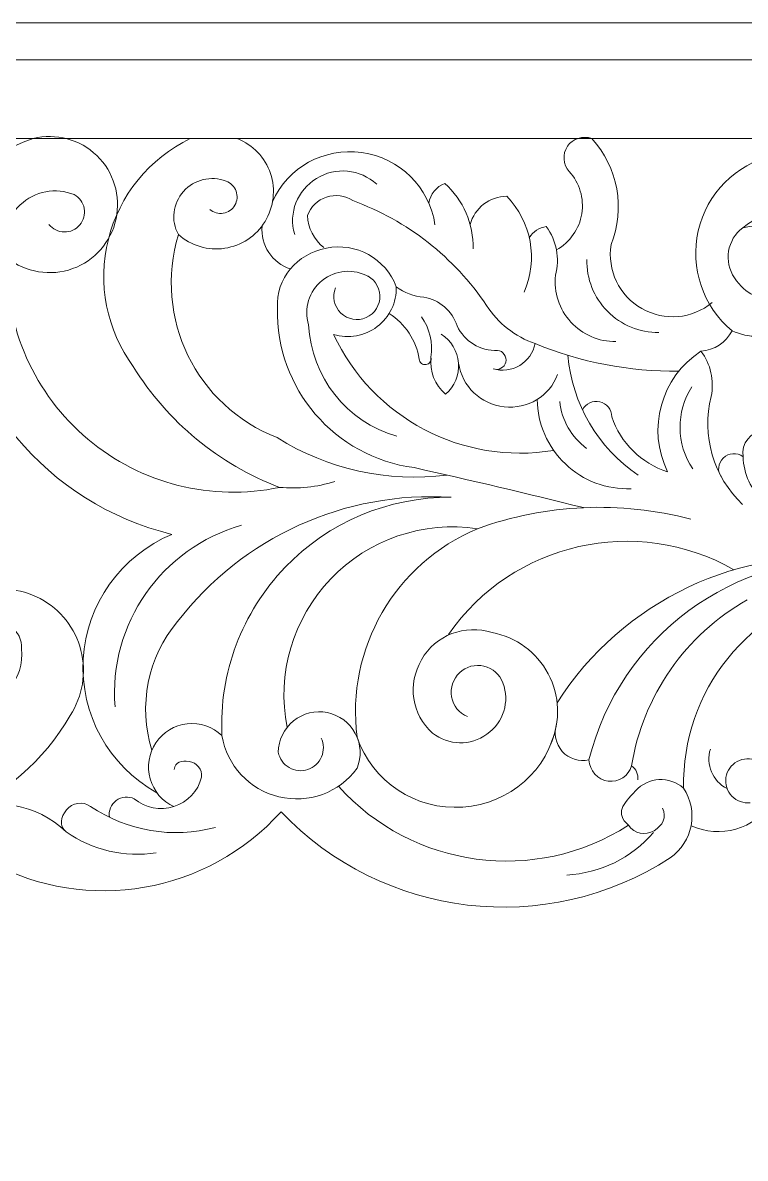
# Model space of a CAD drawing. Header units: millimetres. Extents: x 4868 to 5114, y 1819 to 2091.
# Drawn here: x 4953 to 4991.8, y 2029.7 to 2090.7 of the extents above; entities that cross this region are included whole.
import ezdxf

# ---------------------------------------------------------------- set-up
doc = ezdxf.new("R2010")
doc.units = ezdxf.units.MM
doc.header["$MEASUREMENT"] = 0
doc.layers.add('SITARA ALL', color=18, linetype='Continuous', true_color=0x000000)

msp = doc.modelspace()

# ---------------------------------------------------------------- linework, layer by layer
at = {"layer": 'SITARA ALL', "lineweight": 9}
for points, knots in [([(4869.73, 2090.695), (4869.73, 2090.695), (5113.73, 2090.695), (5113.73, 2090.695), (5113.73, 2090.695), (5113.73, 1968.695), (5113.73, 1968.695), (5113.73, 1968.695), (4869.73, 1968.695), (4869.73, 1968.695), (4869.73, 1968.695), (4869.73, 2090.695), (4869.73, 2090.695)], [0, 0, 0, 0, 0.25, 0.25, 0.25, 0.5, 0.5, 0.5, 0.75, 0.75, 0.75, 1, 1, 1, 1]), ([(5094.771, 2004.786), (5094.771, 2004.786), (5094.771, 1999.964), (5094.771, 1999.964), (5094.771, 1999.964), (5111.73, 1999.964), (5111.73, 1999.964), (5111.73, 1999.964), (5111.73, 2088.695), (5111.73, 2088.695), (5111.73, 2088.695), (4911.73, 2088.695), (4911.73, 2088.695), (4911.73, 2088.695), (4911.73, 2070.506), (4911.73, 2070.506), (4911.73, 2070.506), (4911.73, 2054.471), (4911.73, 2054.471), (4914.204, 2052.694), (4917.278, 2051.965), (4920.286, 2052.441), (4924.31, 2052.737), (4928.354, 2052.229), (4932.179, 2050.947), (4935.232, 2049.904), (4938.3, 2048.907), (4941.384, 2047.956), (4946.814, 2046.225), (4952.709, 2048.526), (4955.52, 2053.484), (4956.196, 2054.515), (4956.406, 2055.783), (4956.1, 2056.977), (4955.794, 2058.171), (4955.006, 2059.178), (4953.918, 2059.757), (4952.83, 2060.336), (4951.548, 2060.431), (4950.387, 2060.018), (4949.226, 2059.605), (4948.294, 2058.729), (4947.816, 2057.593), (4947.547, 2056.831), (4947.642, 2055.989), (4948.075, 2055.307), (4948.507, 2054.624), (4949.223, 2054.179), (4950.027, 2054.097), (4950.83, 2054.016), (4951.626, 2054.307), (4952.187, 2054.888), (4952.748, 2055.469), (4953.012, 2056.27), (4952.902, 2057.07), (4952.939, 2057.535), (4952.722, 2057.984), (4952.334, 2058.243), (4951.946, 2058.502), (4951.453, 2058.534), (4951.037, 2058.323), (4950.621, 2058.111), (4950.352, 2057.691), (4950.334, 2057.225), (4950.315, 2056.759), (4950.545, 2056.322), (4950.943, 2056.078)], [0, 0, 0, 0, 0.043478, 0.043478, 0.043478, 0.086957, 0.086957, 0.086957, 0.130435, 0.130435, 0.130435, 0.173913, 0.173913, 0.173913, 0.217391, 0.217391, 0.217391, 0.26087, 0.26087, 0.26087, 0.304348, 0.304348, 0.304348, 0.347826, 0.347826, 0.347826, 0.391304, 0.391304, 0.391304, 0.434783, 0.434783, 0.434783, 0.478261, 0.478261, 0.478261, 0.521739, 0.521739, 0.521739, 0.565217, 0.565217, 0.565217, 0.608696, 0.608696, 0.608696, 0.652174, 0.652174, 0.652174, 0.695652, 0.695652, 0.695652, 0.73913, 0.73913, 0.73913, 0.782609, 0.782609, 0.782609, 0.826087, 0.826087, 0.826087, 0.869565, 0.869565, 0.869565, 0.913043, 0.913043, 0.913043, 1, 1, 1, 1]), ([(4915.95, 2070.506), (4915.95, 2070.506), (4915.95, 2084.474), (4915.95, 2084.474), (4915.95, 2084.474), (5107.503, 2084.474), (5107.503, 2084.474)], [0, 0, 0, 0, 0.333333, 0.333333, 0.333333, 1, 1, 1, 1]), ([(4960.179, 2049.334), (4957.593, 2050.768), (4956.055, 2053.554), (4956.219, 2056.506), (4956.383, 2059.458), (4958.259, 2062.073), (4960.988, 2063.211), (4954.276, 2064.834), (4949.426, 2070.684), (4949.064, 2077.58), (4948.68, 2080.657), (4950.569, 2083.567), (4953.535, 2084.474), (4954.758, 2084.779), (4956.051, 2084.432), (4956.957, 2083.555), (4957.863, 2082.679), (4958.25, 2081.386), (4957.986, 2080.153), (4957.722, 2078.921), (4956.841, 2077.912), (4955.656, 2077.484), (4954.47, 2077.055), (4953.139, 2077.276), (4952.148, 2078.055), (4952.015, 2074.321), (4953.609, 2070.733), (4956.469, 2068.328), (4959.328, 2065.923), (4963.111, 2064.963), (4966.767, 2065.734), (4967.764, 2065.643), (4968.769, 2065.749), (4969.725, 2066.044)], [0, 0, 0, 0, 0.083333, 0.083333, 0.083333, 0.166667, 0.166667, 0.166667, 0.25, 0.25, 0.25, 0.333333, 0.333333, 0.333333, 0.416667, 0.416667, 0.416667, 0.5, 0.5, 0.5, 0.583333, 0.583333, 0.583333, 0.666667, 0.666667, 0.666667, 0.75, 0.75, 0.75, 0.833333, 0.833333, 0.833333, 1, 1, 1, 1]), ([(4961.971, 2084.474), (4959.773, 2083.411), (4958.161, 2081.426), (4957.572, 2079.057), (4956.983, 2076.687), (4957.469, 2074.191), (4958.914, 2072.222), (4960.748, 2069.255), (4963.507, 2066.975), (4966.767, 2065.734)], [0, 0, 0, 0, 0.25, 0.25, 0.25, 0.5, 0.5, 0.5, 1, 1, 1, 1]), ([(4964.492, 2084.474), (4965.335, 2084.142), (4965.988, 2083.453), (4966.276, 2082.594), (4966.564, 2081.734), (4966.455, 2080.787), (4965.983, 2080.013), (4965.51, 2079.239), (4964.72, 2078.714), (4963.823, 2078.578), (4962.927, 2078.442), (4962.012, 2078.713), (4961.331, 2079.311), (4959.985, 2074.845), (4962.289, 2070.099), (4966.635, 2068.406), (4969.349, 2066.699), (4972.569, 2065.99), (4975.749, 2066.398)], [0, 0, 0, 0, 0.142857, 0.142857, 0.142857, 0.285714, 0.285714, 0.285714, 0.428571, 0.428571, 0.428571, 0.571429, 0.571429, 0.571429, 0.714286, 0.714286, 0.714286, 1, 1, 1, 1]), ([(4981.631, 2078.493), (4982.357, 2078.9), (4982.857, 2079.616), (4982.988, 2080.437), (4983.119, 2081.258), (4982.872, 2082.09), (4982.309, 2082.702), (4981.976, 2083.081), (4981.94, 2083.636), (4982.221, 2084.055), (4982.503, 2084.473), (4983.051, 2084.641), (4983.527, 2084.474), (4984.935, 2082.93), (4985.336, 2080.714), (4984.562, 2078.773), (4984.344, 2077.396), (4985.003, 2076.028), (4986.216, 2075.34), (4987.429, 2074.653), (4988.919, 2074.772), (4989.988, 2075.667)], [0, 0, 0, 0, 0.125, 0.125, 0.125, 0.25, 0.25, 0.25, 0.375, 0.375, 0.375, 0.5, 0.5, 0.5, 0.625, 0.625, 0.625, 0.75, 0.75, 0.75, 1, 1, 1, 1]), ([(4989.388, 2073.048), (4990.097, 2073.104), (4990.728, 2073.517), (4991.062, 2074.145), (4989.489, 2075.449), (4988.784, 2077.529), (4989.241, 2079.52), (4989.697, 2081.512), (4991.263, 2083.084), (4993.248, 2083.572), (4995.909, 2084.409), (4998.802, 2084.063), (5001.192, 2082.623), (5003.582, 2081.182), (5005.241, 2078.771), (5005.745, 2076.026)], [0, 0, 0, 0, 0.166667, 0.166667, 0.166667, 0.333333, 0.333333, 0.333333, 0.5, 0.5, 0.5, 0.666667, 0.666667, 0.666667, 1, 1, 1, 1]), ([(4975.109, 2079.831), (4974.811, 2081.858), (4973.206, 2083.443), (4971.175, 2083.716), (4969.144, 2083.988), (4967.207, 2082.946), (4966.385, 2081.069)], [0, 0, 0, 0, 0.333333, 0.333333, 0.333333, 1, 1, 1, 1]), ([(4971.98, 2082.016), (4971.093, 2082.838), (4969.767, 2082.965), (4968.741, 2082.326), (4967.715, 2081.688), (4967.23, 2080.485), (4967.576, 2079.327)], [0, 0, 0, 0, 0.333333, 0.333333, 0.333333, 1, 1, 1, 1]), ([(4963.015, 2080.668), (4963.216, 2080.496), (4963.483, 2080.421), (4963.743, 2080.466), (4964.004, 2080.51), (4964.231, 2080.666), (4964.364, 2080.895), (4964.496, 2081.124), (4964.521, 2081.4), (4964.429, 2081.648), (4964.338, 2081.896), (4964.143, 2082.091), (4963.894, 2082.179), (4963.092, 2082.497), (4962.177, 2082.278), (4961.606, 2081.632), (4961.034, 2080.986), (4960.919, 2080.068), (4961.331, 2079.311)], [0, 0, 0, 0, 0.142857, 0.142857, 0.142857, 0.285714, 0.285714, 0.285714, 0.428571, 0.428571, 0.428571, 0.571429, 0.571429, 0.571429, 0.714286, 0.714286, 0.714286, 1, 1, 1, 1]), ([(4977.156, 2078.544), (4977.185, 2079.884), (4976.628, 2081.169), (4975.631, 2082.065), (4975.182, 2081.886), (4974.859, 2081.486), (4974.78, 2081.009)], [0, 0, 0, 0, 0.333333, 0.333333, 0.333333, 1, 1, 1, 1]), ([(4954.382, 2079.861), (4954.581, 2079.608), (4954.883, 2079.459), (4955.205, 2079.454), (4955.526, 2079.448), (4955.832, 2079.585), (4956.039, 2079.831), (4956.247, 2080.076), (4956.334, 2080.401), (4956.276, 2080.717), (4956.218, 2081.034), (4956.023, 2081.306), (4955.742, 2081.461), (4954.751, 2081.864), (4953.616, 2081.648), (4952.842, 2080.91), (4952.067, 2080.172), (4951.793, 2079.064), (4952.148, 2078.055)], [0, 0, 0, 0, 0.142857, 0.142857, 0.142857, 0.285714, 0.285714, 0.285714, 0.428571, 0.428571, 0.428571, 0.571429, 0.571429, 0.571429, 0.714286, 0.714286, 0.714286, 1, 1, 1, 1]), ([(4981.477, 2067.721), (4976.589, 2066.912), (4971.759, 2069.465), (4969.665, 2073.955), (4970.466, 2073.706), (4971.339, 2073.86), (4972.007, 2074.368), (4972.674, 2074.877), (4973.055, 2075.67), (4973.027, 2076.509), (4973.462, 2076.191), (4973.975, 2075.998), (4974.511, 2075.95), (4975.348, 2075.815), (4976.039, 2075.221), (4976.3, 2074.414), (4976.684, 2073.571), (4977.542, 2073.049), (4978.467, 2073.096), (4978.613, 2073.079), (4978.745, 2073.001), (4978.829, 2072.88), (4978.913, 2072.76), (4978.941, 2072.608), (4978.907, 2072.465), (4978.873, 2072.322), (4978.779, 2072.2), (4978.649, 2072.131), (4978.519, 2072.062), (4978.365, 2072.052), (4978.227, 2072.103), (4978.707, 2071.961), (4979.225, 2072.026), (4979.655, 2072.284), (4980.084, 2072.542), (4980.385, 2072.965), (4980.484, 2073.456), (4979.408, 2073.826), (4978.488, 2074.55), (4977.876, 2075.51), (4976.139, 2078.098), (4973.627, 2080.068), (4970.698, 2081.136), (4970.281, 2081.413), (4969.76, 2081.483), (4969.285, 2081.327), (4968.81, 2081.17), (4968.434, 2080.806), (4968.264, 2080.336), (4968.295, 2079.666), (4968.612, 2079.042), (4969.136, 2078.624)], [0, 0, 0, 0, 0.055556, 0.055556, 0.055556, 0.111111, 0.111111, 0.111111, 0.166667, 0.166667, 0.166667, 0.222222, 0.222222, 0.222222, 0.277778, 0.277778, 0.277778, 0.333333, 0.333333, 0.333333, 0.388889, 0.388889, 0.388889, 0.444444, 0.444444, 0.444444, 0.5, 0.5, 0.5, 0.555556, 0.555556, 0.555556, 0.611111, 0.611111, 0.611111, 0.666667, 0.666667, 0.666667, 0.722222, 0.722222, 0.722222, 0.777778, 0.777778, 0.777778, 0.833333, 0.833333, 0.833333, 0.888889, 0.888889, 0.888889, 1, 1, 1, 1]), ([(4979.891, 2076.227), (4980.661, 2077.971), (4980.293, 2080.006), (4978.961, 2081.369), (4978.037, 2081.365), (4977.231, 2080.743), (4976.996, 2079.85)], [0, 0, 0, 0, 0.333333, 0.333333, 0.333333, 1, 1, 1, 1]), ([(4994.611, 2070.774), (4997.501, 2069.346), (5000.998, 2070.271), (5002.798, 2072.945), (5003.399, 2073.6), (5003.669, 2074.494), (5003.529, 2075.372), (5003.389, 2076.251), (5002.861, 2077.014), (5002.086, 2077.45), (5001.085, 2079.237), (4999.362, 2080.507), (4997.358, 2080.932), (4995.354, 2081.358), (4993.273, 2080.907), (4991.632, 2079.681), (4990.789, 2079.044), (4990.594, 2077.859), (4991.188, 2076.986), (4991.782, 2076.113), (4992.536, 2075.666), (4993.438, 2076.216), (4993.711, 2076.336), (4993.909, 2076.583), (4993.967, 2076.876), (4994.025, 2077.17), (4993.937, 2077.471), (4993.73, 2077.686), (4993.522, 2077.901), (4993.222, 2078.001), (4992.927, 2077.954), (4992.632, 2077.906), (4992.379, 2077.719), (4992.25, 2077.45)], [0, 0, 0, 0, 0.083333, 0.083333, 0.083333, 0.166667, 0.166667, 0.166667, 0.25, 0.25, 0.25, 0.333333, 0.333333, 0.333333, 0.416667, 0.416667, 0.416667, 0.5, 0.5, 0.5, 0.583333, 0.583333, 0.583333, 0.666667, 0.666667, 0.666667, 0.75, 0.75, 0.75, 0.833333, 0.833333, 0.833333, 1, 1, 1, 1]), ([(4980.173, 2079.141), (4980.366, 2079.473), (4980.703, 2079.695), (4981.084, 2079.742), (4981.64, 2078.994), (4981.822, 2078.031), (4981.579, 2077.131), (4981.479, 2076.214), (4981.778, 2075.297), (4982.401, 2074.616), (4983.023, 2073.934), (4983.904, 2073.554), (4984.826, 2073.571)], [0, 0, 0, 0, 0.2, 0.2, 0.2, 0.4, 0.4, 0.4, 0.6, 0.6, 0.6, 1, 1, 1, 1]), ([(4991.062, 2074.145), (4991.932, 2073.729), (4992.949, 2073.762), (4993.79, 2074.233), (4994.63, 2074.705), (4995.188, 2075.549), (4995.285, 2076.508), (4995.383, 2077.467), (4995.007, 2078.413), (4994.278, 2079.044), (4993.55, 2079.675), (4992.567, 2079.914), (4991.632, 2079.681)], [0, 0, 0, 0, 0.2, 0.2, 0.2, 0.4, 0.4, 0.4, 0.6, 0.6, 0.6, 1, 1, 1, 1]), ([(4973.027, 2076.509), (4972.461, 2078.031), (4970.87, 2078.913), (4969.279, 2078.587), (4967.688, 2078.26), (4966.569, 2076.983), (4966.648, 2075.361), (4966.558, 2071.048), (4969.717, 2067.359), (4973.994, 2066.794), (4977.032, 2066.117), (4980.061, 2065.401), (4983.08, 2064.645)], [0, 0, 0, 0, 0.2, 0.2, 0.2, 0.4, 0.4, 0.4, 0.6, 0.6, 0.6, 1, 1, 1, 1]), ([(4983.261, 2077.981), (4983.239, 2076.941), (4983.638, 2075.937), (4984.368, 2075.196), (4985.098, 2074.456), (4986.092, 2074.043), (4987.132, 2074.051)], [0, 0, 0, 0, 0.333333, 0.333333, 0.333333, 1, 1, 1, 1]), ([(4971.552, 2077.051), (4970.757, 2077.501), (4969.768, 2077.42), (4969.057, 2076.847), (4968.345, 2076.274), (4968.05, 2075.342), (4968.321, 2074.469), (4968.462, 2071.666), (4970.363, 2069.262), (4973.06, 2068.484)], [0, 0, 0, 0, 0.25, 0.25, 0.25, 0.5, 0.5, 0.5, 1, 1, 1, 1]), ([(4969.763, 2076.455), (4969.576, 2075.985), (4969.693, 2075.449), (4970.058, 2075.1), (4970.423, 2074.75), (4970.955, 2074.652), (4971.416, 2074.859), (4971.877, 2075.065), (4972.167, 2075.531), (4972.15, 2076.036), (4972.132, 2076.541), (4971.819, 2076.982), (4971.344, 2077.156)], [0, 0, 0, 0, 0.2, 0.2, 0.2, 0.4, 0.4, 0.4, 0.6, 0.6, 0.6, 1, 1, 1, 1]), ([(4972.647, 2075.074), (4973.51, 2074.526), (4974.098, 2073.635), (4974.263, 2072.627), (4974.268, 2072.537), (4974.312, 2072.454), (4974.382, 2072.397), (4974.452, 2072.341), (4974.542, 2072.317), (4974.631, 2072.331), (4974.72, 2072.345), (4974.799, 2072.395), (4974.848, 2072.471), (4974.898, 2072.546), (4974.914, 2072.638), (4974.892, 2072.725)], [0, 0, 0, 0, 0.166667, 0.166667, 0.166667, 0.333333, 0.333333, 0.333333, 0.5, 0.5, 0.5, 0.666667, 0.666667, 0.666667, 1, 1, 1, 1]), ([(4974.381, 2074.904), (4974.825, 2074.271), (4975.008, 2073.49), (4974.892, 2072.725), (4974.806, 2071.974), (4975.101, 2071.23), (4975.678, 2070.742), (4976.161, 2071.157), (4976.419, 2071.778), (4976.372, 2072.414), (4976.324, 2073.049), (4975.982, 2073.622), (4975.442, 2073.962)], [0, 0, 0, 0, 0.2, 0.2, 0.2, 0.4, 0.4, 0.4, 0.6, 0.6, 0.6, 1, 1, 1, 1]), ([(4983.03, 2069.901), (4983.203, 2070.24), (4983.584, 2070.419), (4983.955, 2070.335), (4984.327, 2070.251), (4984.594, 2069.909), (4984.604, 2069.528), (4985.069, 2068.12), (4986.18, 2067.022), (4987.594, 2066.574), (4986.47, 2068.874), (4987.242, 2071.653), (4989.388, 2073.048), (4989.912, 2072.358), (4990.111, 2071.473), (4989.935, 2070.624), (4989.408, 2068.522), (4990.053, 2066.301), (4991.626, 2064.809)], [0, 0, 0, 0, 0.142857, 0.142857, 0.142857, 0.285714, 0.285714, 0.285714, 0.428571, 0.428571, 0.428571, 0.571429, 0.571429, 0.571429, 0.714286, 0.714286, 0.714286, 1, 1, 1, 1]), ([(4976.373, 2072.411), (4976.559, 2071.161), (4977.567, 2070.194), (4978.824, 2070.061), (4980.082, 2069.929), (4981.251, 2070.615), (4981.694, 2071.799)], [0, 0, 0, 0, 0.333333, 0.333333, 0.333333, 1, 1, 1, 1]), ([(4980.596, 2070.458), (4980.611, 2069.146), (4981.156, 2067.895), (4982.108, 2066.991), (4983.06, 2066.088), (4984.331, 2065.608), (4985.643, 2065.662)], [0, 0, 0, 0, 0.333333, 0.333333, 0.333333, 1, 1, 1, 1]), ([(4993.176, 2067.354), (4993.425, 2067.885), (4993.235, 2068.518), (4992.735, 2068.823), (4992.039, 2068.721), (4991.554, 2068.081), (4991.646, 2067.384), (4991.688, 2066.462), (4992.077, 2065.591), (4992.735, 2064.945)], [0, 0, 0, 0, 0.25, 0.25, 0.25, 0.5, 0.5, 0.5, 1, 1, 1, 1]), ([(4991.646, 2067.384), (4991.323, 2067.627), (4990.87, 2067.594), (4990.585, 2067.307), (4990.301, 2067.02), (4990.243, 2066.606), (4990.49, 2066.285)], [0, 0, 0, 0, 0.333333, 0.333333, 0.333333, 1, 1, 1, 1]), ([(4959.913, 2051.62), (4959.162, 2054.005), (4959.682, 2056.612), (4961.29, 2058.527), (4964.765, 2063.06), (4970.276, 2065.563), (4975.976, 2065.201), (4972.616, 2065.226), (4969.394, 2063.867), (4967.067, 2061.444), (4964.739, 2059.02), (4963.511, 2055.763), (4963.672, 2052.407)], [0, 0, 0, 0, 0.2, 0.2, 0.2, 0.4, 0.4, 0.4, 0.6, 0.6, 0.6, 1, 1, 1, 1]), ([(4988.846, 2064.023), (4985.064, 2065.025), (4981.069, 2064.848), (4977.391, 2063.513), (4974.482, 2063.948), (4971.543, 2062.942), (4969.51, 2060.815), (4967.478, 2058.688), (4966.601, 2055.729), (4967.167, 2052.842)], [0, 0, 0, 0, 0.25, 0.25, 0.25, 0.5, 0.5, 0.5, 1, 1, 1, 1]), ([(4977.391, 2063.513), (4972.96, 2061.659), (4970.314, 2057.08), (4970.928, 2052.316), (4971.744, 2049.916), (4974.081, 2048.372), (4976.609, 2048.564), (4979.137, 2048.755), (4981.196, 2050.532), (4981.64, 2053.028), (4981.466, 2052.517), (4981.582, 2051.952), (4981.944, 2051.551), (4982.305, 2051.15), (4982.85, 2050.976), (4983.376, 2051.097)], [0, 0, 0, 0, 0.166667, 0.166667, 0.166667, 0.333333, 0.333333, 0.333333, 0.5, 0.5, 0.5, 0.666667, 0.666667, 0.666667, 1, 1, 1, 1]), ([(4991.863, 2059.688), (4988.554, 2057.811), (4986.274, 2054.538), (4985.664, 2050.782), (4985.504, 2050.237), (4984.975, 2049.885), (4984.411, 2049.95), (4983.846, 2050.015), (4983.409, 2050.53), (4983.376, 2051.097), (4985.023, 2057.722), (4991.15, 2062.248), (4997.968, 2061.889), (4991.5, 2062.654), (4985.169, 2059.658), (4981.667, 2054.167)], [0, 0, 0, 0, 0.166667, 0.166667, 0.166667, 0.333333, 0.333333, 0.333333, 0.5, 0.5, 0.5, 0.666667, 0.666667, 0.666667, 1, 1, 1, 1]), ([(4888.688, 2054.604), (4888.688, 2054.604), (4888.688, 2059.426), (4888.688, 2059.426), (4888.688, 2059.426), (4871.73, 2059.426), (4871.73, 2059.426), (4871.73, 2059.426), (4871.73, 1970.695), (4871.73, 1970.695), (4871.73, 1970.695), (5071.73, 1970.695), (5071.73, 1970.695), (5071.73, 1970.695), (5071.73, 1988.884), (5071.73, 1988.884), (5071.73, 1988.884), (5071.73, 2004.92), (5071.73, 2004.92), (5069.255, 2006.696), (5066.182, 2007.425), (5063.173, 2006.949), (5059.149, 2006.653), (5055.106, 2007.161), (5051.28, 2008.443), (5048.227, 2009.487), (5045.159, 2010.484), (5042.075, 2011.434), (5036.645, 2013.166), (5030.75, 2010.864), (5027.939, 2005.906), (5027.264, 2004.875), (5027.053, 2003.607), (5027.359, 2002.413), (5027.665, 2001.219), (5028.453, 2000.212), (5029.541, 1999.633), (5030.629, 1999.054), (5031.911, 1998.959), (5033.072, 1999.372), (5034.234, 1999.785), (5035.165, 2000.661), (5035.643, 2001.797), (5035.912, 2002.559), (5035.817, 2003.402), (5035.384, 2004.084), (5034.952, 2004.766), (5034.236, 2005.211), (5033.433, 2005.293), (5032.629, 2005.375), (5031.833, 2005.083), (5031.272, 2004.502), (5030.711, 2003.921), (5030.447, 2003.12), (5030.557, 2002.32), (5030.52, 2001.855), (5030.738, 2001.406), (5031.125, 2001.147), (5031.513, 2000.888), (5032.006, 2000.856), (5032.422, 2001.067), (5032.838, 2001.279), (5033.107, 2001.699), (5033.126, 2002.165), (5033.144, 2002.631), (5032.914, 2003.068), (5032.516, 2003.312)], [0, 0, 0, 0, 0.043478, 0.043478, 0.043478, 0.086957, 0.086957, 0.086957, 0.130435, 0.130435, 0.130435, 0.173913, 0.173913, 0.173913, 0.217391, 0.217391, 0.217391, 0.26087, 0.26087, 0.26087, 0.304348, 0.304348, 0.304348, 0.347826, 0.347826, 0.347826, 0.391304, 0.391304, 0.391304, 0.434783, 0.434783, 0.434783, 0.478261, 0.478261, 0.478261, 0.521739, 0.521739, 0.521739, 0.565217, 0.565217, 0.565217, 0.608696, 0.608696, 0.608696, 0.652174, 0.652174, 0.652174, 0.695652, 0.695652, 0.695652, 0.73913, 0.73913, 0.73913, 0.782609, 0.782609, 0.782609, 0.826087, 0.826087, 0.826087, 0.869565, 0.869565, 0.869565, 0.913043, 0.913043, 0.913043, 1, 1, 1, 1]), ([(4981.333, 2051.979), (4981.858, 2053.184), (4981.803, 2054.562), (4981.186, 2055.722), (4980.568, 2056.881), (4979.463, 2057.694), (4978.17, 2057.93), (4976.723, 2058.407), (4975.14, 2057.799), (4974.384, 2056.477), (4973.627, 2055.154), (4973.836, 2053.544), (4974.98, 2052.538), (4975.829, 2051.864), (4977.023, 2051.838), (4977.9, 2052.475), (4978.778, 2053.111), (4979.137, 2054.218), (4978.759, 2055.234), (4978.592, 2055.687), (4978.208, 2056.025), (4977.738, 2056.134), (4977.267, 2056.243), (4976.777, 2056.111), (4976.427, 2055.779), (4976.077, 2055.446), (4975.918, 2054.96), (4976.003, 2054.485), (4976.088, 2054.01), (4976.402, 2053.611), (4976.845, 2053.42)], [0, 0, 0, 0, 0.090909, 0.090909, 0.090909, 0.181818, 0.181818, 0.181818, 0.272727, 0.272727, 0.272727, 0.363636, 0.363636, 0.363636, 0.454545, 0.454545, 0.454545, 0.545455, 0.545455, 0.545455, 0.636364, 0.636364, 0.636364, 0.727273, 0.727273, 0.727273, 0.818182, 0.818182, 0.818182, 1, 1, 1, 1]), ([(4961.094, 2048.587), (4960.47, 2048.872), (4960.002, 2049.417), (4959.816, 2050.077), (4959.63, 2050.737), (4959.746, 2051.449), (4960.129, 2052.018), (4960.512, 2052.587), (4961.126, 2052.959), (4961.808, 2053.034), (4962.49, 2053.11), (4963.174, 2052.878), (4963.672, 2052.407), (4963.933, 2050.792), (4965.139, 2049.493), (4966.729, 2049.113), (4968.32, 2048.733), (4969.966, 2049.323), (4970.928, 2050.645), (4971.177, 2051.253), (4971.142, 2051.939), (4970.832, 2052.518), (4970.522, 2053.097), (4969.974, 2053.506), (4969.331, 2053.636), (4968.687, 2053.766), (4968.02, 2053.602), (4967.51, 2053.188), (4967, 2052.775), (4966.701, 2052.16), (4966.695, 2051.503), (4966.763, 2051.158), (4966.976, 2050.859), (4967.28, 2050.682), (4967.584, 2050.505), (4967.947, 2050.467), (4968.281, 2050.579), (4968.614, 2050.69), (4968.884, 2050.939), (4969.021, 2051.263), (4969.157, 2051.587), (4969.149, 2051.953), (4968.996, 2052.269)], [0, 0, 0, 0, 0.066667, 0.066667, 0.066667, 0.133333, 0.133333, 0.133333, 0.2, 0.2, 0.2, 0.266667, 0.266667, 0.266667, 0.333333, 0.333333, 0.333333, 0.4, 0.4, 0.4, 0.466667, 0.466667, 0.466667, 0.533333, 0.533333, 0.533333, 0.6, 0.6, 0.6, 0.666667, 0.666667, 0.666667, 0.733333, 0.733333, 0.733333, 0.8, 0.8, 0.8, 0.866667, 0.866667, 0.866667, 1, 1, 1, 1]), ([(4957.629, 2048.012), (4957.576, 2048.357), (4957.717, 2048.703), (4957.996, 2048.911), (4958.276, 2049.119), (4958.651, 2049.155), (4958.966, 2049.005), (4959.558, 2048.51), (4960.362, 2048.353), (4961.096, 2048.59), (4961.831, 2048.828), (4962.389, 2049.419), (4962.578, 2050.167), (4962.619, 2050.583), (4962.323, 2050.958), (4961.908, 2051.014), (4961.494, 2051.071), (4961.177, 2051.001), (4961.104, 2050.588)], [0, 0, 0, 0, 0.142857, 0.142857, 0.142857, 0.285714, 0.285714, 0.285714, 0.428571, 0.428571, 0.428571, 0.571429, 0.571429, 0.571429, 0.714286, 0.714286, 0.714286, 1, 1, 1, 1]), ([(4988.854, 2047.56), (4990.42, 2046.846), (4992.271, 2047.377), (4993.217, 2048.815), (4993.503, 2049.203), (4993.574, 2049.709), (4993.404, 2050.16), (4993.235, 2050.611), (4992.853, 2050.945), (4992.382, 2051.048), (4992.045, 2051.2), (4991.656, 2051.185), (4991.331, 2051.009), (4991.007, 2050.832), (4990.783, 2050.517), (4990.727, 2050.151), (4990.671, 2049.786), (4990.789, 2049.415), (4991.046, 2049.15), (4991.303, 2048.884), (4991.667, 2048.753), (4992.034, 2048.797)], [0, 0, 0, 0, 0.125, 0.125, 0.125, 0.25, 0.25, 0.25, 0.375, 0.375, 0.375, 0.5, 0.5, 0.5, 0.625, 0.625, 0.625, 0.75, 0.75, 0.75, 1, 1, 1, 1]), ([(4951.244, 2045.603), (4956.448, 2042.797), (4962.89, 2043.91), (4966.842, 2048.308), (4972.313, 2042.567), (4981.082, 2041.522), (4987.739, 2045.832), (4988.949, 2046.684), (4989.266, 2048.341), (4988.454, 2049.578), (4987.698, 2050.242), (4986.55, 2050.178), (4985.872, 2049.435), (4985.194, 2048.692), (4984.763, 2048.273), (4985.494, 2047.581)], [0, 0, 0, 0, 0.166667, 0.166667, 0.166667, 0.333333, 0.333333, 0.333333, 0.5, 0.5, 0.5, 0.666667, 0.666667, 0.666667, 1, 1, 1, 1]), ([(4969.921, 2049.679), (4973.902, 2045.261), (4980.488, 2044.369), (4985.494, 2047.581), (4985.806, 2047.139), (4986.405, 2047.012), (4986.87, 2047.29), (4987.334, 2047.567), (4987.563, 2048.016), (4987.322, 2048.5)], [0, 0, 0, 0, 0.25, 0.25, 0.25, 0.5, 0.5, 0.5, 1, 1, 1, 1]), ([(4963.321, 2047.472), (4961.032, 2046.852), (4958.585, 2047.263), (4956.622, 2048.596), (4956.207, 2048.888), (4955.636, 2048.807), (4955.318, 2048.41), (4955.001, 2048.014), (4954.926, 2047.57), (4955.302, 2047.228), (4953.743, 2048.752), (4951.403, 2049.146), (4949.432, 2048.212), (4948.393, 2047.708), (4947.941, 2046.469), (4948.413, 2045.415), (4948.885, 2044.36), (4949.393, 2043.712), (4950.461, 2044.152), (4950.766, 2044.228), (4951.024, 2044.429), (4951.173, 2044.706), (4951.322, 2044.982), (4951.348, 2045.307), (4951.244, 2045.603), (4951.14, 2045.899), (4950.917, 2046.138), (4950.628, 2046.262), (4950.339, 2046.385), (4950.014, 2046.382), (4949.728, 2046.252)], [0, 0, 0, 0, 0.090909, 0.090909, 0.090909, 0.181818, 0.181818, 0.181818, 0.272727, 0.272727, 0.272727, 0.363636, 0.363636, 0.363636, 0.454545, 0.454545, 0.454545, 0.545455, 0.545455, 0.545455, 0.636364, 0.636364, 0.636364, 0.727273, 0.727273, 0.727273, 0.818182, 0.818182, 0.818182, 1, 1, 1, 1])]:
    msp.add_open_spline(points, degree=3, knots=knots, dxfattribs=at)
for points in [[(4965.824, 2079.778), (4965.732, 2078.746), (4966.362, 2077.788), (4967.347, 2077.466)], [(4980.484, 2073.456), (4982.931, 2072.451), (4985.553, 2071.947), (4988.197, 2071.972)], [(4982.244, 2072.828), (4982.473, 2070.222), (4983.858, 2067.858), (4986.02, 2066.385)], [(4988.902, 2071.14), (4988.033, 2069.793), (4988.051, 2068.059), (4988.949, 2066.732)], [(4981.803, 2070.345), (4981.909, 2069.34), (4982.434, 2068.427), (4983.251, 2067.831)], [(4991.16, 2061.311), (4985.919, 2064.294), (4979.274, 2062.791), (4975.839, 2057.835)], [(4964.728, 2063.696), (4960.425, 2062.481), (4957.579, 2058.403), (4957.933, 2053.945)], [(4997.101, 2060.386), (4991.99, 2059.333), (4988.355, 2054.796), (4988.454, 2049.578)], [(4989.893, 2051.679), (4989.631, 2050.846), (4990.009, 2049.947), (4990.789, 2049.555)], [(4985.994, 2050.032), (4986.028, 2050.324), (4985.902, 2050.611), (4985.664, 2050.782)], [(4955.302, 2047.228), (4956.712, 2046.245), (4958.445, 2045.842), (4960.143, 2046.105)], [(4982.18, 2044.911), (4983.979, 2045.003), (4985.66, 2045.827), (4986.834, 2047.194)]]:
    msp.add_open_spline(points, degree=3, dxfattribs=at)

doc.saveas('drawing.dxf')
